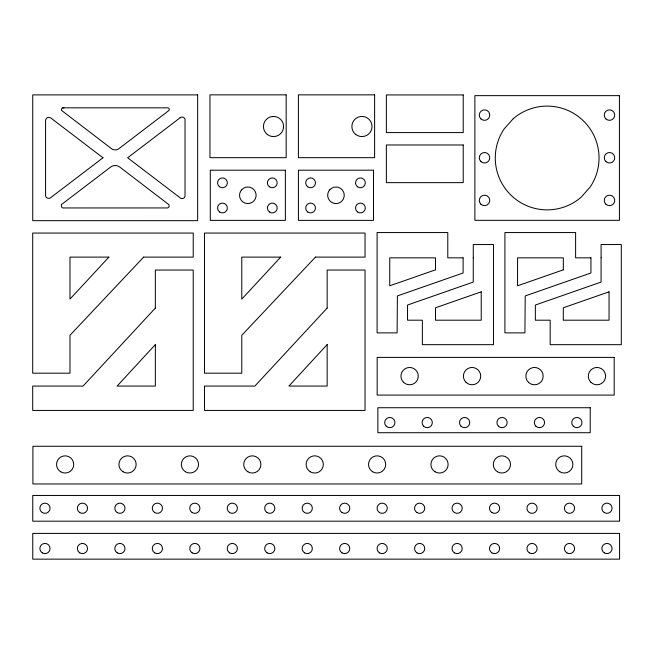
<?xml version="1.0" encoding="UTF-8"?>
<svg xmlns="http://www.w3.org/2000/svg" width="654" height="654" viewBox="0 0 654 654"><rect width="100%" height="100%" fill="white"/><g stroke="black" fill="none" stroke-linecap="round" stroke-linejoin="round"><path stroke-width="0.98" d="M62.702 107.836L167.718 107.836A1.586 1.586 0 0 1 168.683 110.681L118.121 149.251A6.957 6.957 0 0 1 112.275 149.251L61.631 110.493A1.913 1.913 0 0 1 62.498 107.935L63.953 107.836M463.122 257.848L463.106 272.988L397.395 295.935L397.109 332.878L377.096 332.878L377.096 232.562L447.786 232.562L447.786 257.848L463.122 257.848M473.267 257.848L473.251 282.087L407.532 305.034L407.532 320.198L422.361 320.198L422.361 344.674L493.476 344.674L493.476 244.539L473.267 244.539L473.267 257.848M590.938 257.848L590.93 272.988L525.211 295.935L524.925 332.878L504.921 332.878L504.921 232.562L575.61 232.562L575.61 257.848L590.938 257.848M601.091 257.848L601.067 282.087L535.356 305.034L535.356 320.198L550.186 320.198L550.186 344.674L621.3 344.674L621.3 244.539L601.091 244.539L601.091 257.848M61.558 204.473L61.402 204.8A2.657 2.657 0 0 0 62.735 207.956L167.776 207.939A2.453 2.453 0 0 0 168.887 204.661L119.772 167.048A7.546 7.546 0 0 0 110.624 167.048L61.558 204.473M241.596 189.823L240.394 191.622A8.289 8.289 0 0 0 254.063 200.753L255.264 198.955A8.289 8.289 0 0 0 241.596 189.823M329.722 189.823L328.521 191.622A8.289 8.289 0 0 0 342.189 200.753L343.391 198.955A8.289 8.289 0 0 0 329.722 189.823M513.243 118.709L504.234 128.822A51.895 51.895 0 0 0 581.071 197.263L590.08 187.15A51.895 51.895 0 0 0 513.243 118.709M155.35 344.584L117.107 386.073L155.35 386.073L155.35 344.584M327.155 344.584L288.913 386.073L327.155 386.073L327.155 344.584M108.899 257.112L69.978 299.082L69.978 257.112L108.899 257.112M155.35 308.083L83.066 386.073L32.7 386.073L32.7 410.426L193.224 410.426L193.224 270.045L155.35 270.045L155.35 308.083M280.705 257.112L241.784 299.082L241.784 257.112L280.705 257.112M327.155 308.083L254.872 386.073L204.506 386.073L204.506 410.426L365.038 410.426L365.038 270.045L327.155 270.045L327.155 308.083M143.643 257.112L69.978 335.289L69.978 373.189L32.7 373.189L32.7 233.061L193.224 233.061L193.224 257.112L143.643 257.112M315.449 257.112L241.784 335.289L241.784 373.189L204.506 373.189L204.506 233.061L365.038 233.061L365.038 257.112L315.449 257.112M102.98 157.786L50.276 197.982A3.139 3.139 0 0 1 45.576 195.66L45.576 120.589A3.262 3.262 0 0 1 50.816 117.998L102.98 157.786M180.177 117.728L127.653 157.786L180.406 198.023A2.91 2.91 0 0 0 185.033 196.241L185.033 119.167A3.139 3.139 0 0 0 180.177 117.728M435.49 269.832L389.743 285.806L389.743 257.848L435.49 257.848L435.49 269.832M481.23 291.815L435.49 307.789L435.49 320.198L481.23 320.198L481.23 291.815M563.307 269.832L517.567 285.806L517.567 257.848L563.307 257.848L563.307 269.832M609.054 291.815L563.307 307.789L563.307 320.198L609.054 320.198L609.054 291.815M286.174 94.855L209.967 94.855L209.967 157.679L286.174 157.679L286.174 94.855M374.611 94.855L298.404 94.855L298.404 157.679L374.611 157.679L374.611 94.855M197.655 94.895L32.741 94.895L32.741 220.676L197.655 220.676L197.655 94.895M463.212 94.936L386.359 94.936L386.359 132.59L463.212 132.59L463.212 94.936M619.428 95.639L474.878 95.639L474.878 220.324L619.428 220.324L619.428 95.639M463.212 144.984L386.359 144.984L386.359 182.638L463.212 182.638L463.212 144.984M285.365 170.195L210.286 170.195L210.286 220.382L285.365 220.382L285.365 170.195M373.499 170.195L298.42 170.195L298.42 220.382L373.499 220.382L373.499 170.195M614.188 357.403L377.17 357.403L377.17 395.081L614.188 395.081L614.188 357.403M590.219 407.728L377.865 407.728L377.865 432.719L590.219 432.719L590.219 407.728M581.717 446.273L32.913 446.273L32.913 483.96L581.717 483.96L581.717 446.273M619.575 495.446L32.757 495.446L32.757 521.189L619.575 521.189L619.575 495.446M619.575 533.402L32.757 533.402L32.757 559.145L619.575 559.145L619.575 533.402M42.306 552.883A5.109 5.109 0 0 0 50.072 548.641A5.109 5.109 0 0 0 42.518 544.038A5.109 5.109 0 0 0 42.306 552.883M79.772 552.883A5.109 5.109 0 0 0 87.546 548.641A5.109 5.109 0 0 0 79.992 544.038A5.109 5.109 0 0 0 79.772 552.883M117.246 552.883A5.109 5.109 0 0 0 125.012 548.641A5.109 5.109 0 0 0 117.458 544.038A5.109 5.109 0 0 0 117.246 552.883M154.712 552.883A5.109 5.109 0 0 0 162.478 548.641A5.109 5.109 0 0 0 154.924 544.038A5.109 5.109 0 0 0 154.712 552.883M192.178 552.883A5.109 5.109 0 0 0 199.944 548.641A5.109 5.109 0 0 0 192.39 544.038A5.109 5.109 0 0 0 192.178 552.883M229.644 552.883A5.109 5.109 0 0 0 237.41 548.641A5.109 5.109 0 0 0 229.856 544.038A5.109 5.109 0 0 0 229.644 552.883M267.11 552.883A5.109 5.109 0 0 0 274.876 548.641A5.109 5.109 0 0 0 267.322 544.038A5.109 5.109 0 0 0 267.11 552.883M304.576 552.883A5.109 5.109 0 0 0 312.342 548.641A5.109 5.109 0 0 0 304.789 544.038A5.109 5.109 0 0 0 304.576 552.883M342.042 552.883A5.109 5.109 0 0 0 349.808 548.641A5.109 5.109 0 0 0 342.263 544.038A5.109 5.109 0 0 0 342.042 552.883M379.516 552.883A5.109 5.109 0 0 0 387.282 548.641A5.109 5.109 0 0 0 379.729 544.038A5.109 5.109 0 0 0 379.516 552.883M416.982 552.883A5.109 5.109 0 0 0 424.748 548.641A5.109 5.109 0 0 0 417.195 544.038A5.109 5.109 0 0 0 416.982 552.883M454.448 552.883A5.109 5.109 0 0 0 462.214 548.641A5.109 5.109 0 0 0 454.661 544.038A5.109 5.109 0 0 0 454.448 552.883M491.914 552.883A5.109 5.109 0 0 0 499.681 548.641A5.109 5.109 0 0 0 492.127 544.038A5.109 5.109 0 0 0 491.914 552.883M529.38 552.883A5.109 5.109 0 0 0 537.147 548.641A5.109 5.109 0 0 0 529.593 544.038A5.109 5.109 0 0 0 529.38 552.883M566.846 552.883A5.109 5.109 0 0 0 574.613 548.641A5.109 5.109 0 0 0 567.059 544.038A5.109 5.109 0 0 0 566.846 552.883M604.312 552.883A5.109 5.109 0 0 0 612.079 548.641A5.109 5.109 0 0 0 604.525 544.038A5.109 5.109 0 0 0 604.312 552.883M559.849 471.787A8.592 8.592 0 0 0 572.896 464.626A8.592 8.592 0 0 0 560.176 456.901A8.592 8.592 0 0 0 559.849 471.787M386.203 426.204A5.118 5.118 0 0 0 394.763 423.866A5.118 5.118 0 0 0 388.46 417.628A5.118 5.118 0 0 0 386.203 426.204M423.62 426.204A5.118 5.118 0 0 0 432.171 423.866A5.118 5.118 0 0 0 425.868 417.628A5.118 5.118 0 0 0 423.62 426.204M461.029 426.204A5.118 5.118 0 0 0 469.588 423.866A5.118 5.118 0 0 0 463.277 417.628A5.118 5.118 0 0 0 461.029 426.204M498.438 426.204A5.118 5.118 0 0 0 506.997 423.866A5.118 5.118 0 0 0 500.686 417.628A5.118 5.118 0 0 0 498.438 426.204M535.847 426.204A5.118 5.118 0 0 0 544.406 423.866A5.118 5.118 0 0 0 538.103 417.628A5.118 5.118 0 0 0 535.847 426.204M573.264 426.204A5.118 5.118 0 0 0 581.815 423.866A5.118 5.118 0 0 0 575.512 417.628A5.118 5.118 0 0 0 573.264 426.204M403.551 382.304A8.649 8.649 0 0 0 417.98 378.265A8.649 8.649 0 0 0 407.27 367.793A8.649 8.649 0 0 0 403.551 382.304M466.008 382.304A8.649 8.649 0 0 0 480.437 378.265A8.649 8.649 0 0 0 469.727 367.793A8.649 8.649 0 0 0 466.008 382.304M528.465 382.304A8.649 8.649 0 0 0 542.894 378.265A8.649 8.649 0 0 0 532.176 367.793A8.649 8.649 0 0 0 528.465 382.304M590.922 382.304A8.649 8.649 0 0 0 605.351 378.265A8.649 8.649 0 0 0 594.633 367.793A8.649 8.649 0 0 0 590.922 382.304M480.935 118.914A5.24 5.24 0 0 0 489.633 116.306A5.24 5.24 0 0 0 483.028 110.076A5.24 5.24 0 0 0 480.935 118.914M480.935 161.563A5.24 5.24 0 0 0 489.633 158.963A5.24 5.24 0 0 0 483.028 152.734A5.24 5.24 0 0 0 480.935 161.563M480.935 204.22A5.24 5.24 0 0 0 489.633 201.612A5.24 5.24 0 0 0 483.028 195.391A5.24 5.24 0 0 0 480.935 204.22M605.898 118.914A5.24 5.24 0 0 0 614.596 116.306A5.24 5.24 0 0 0 607.991 110.076A5.24 5.24 0 0 0 605.898 118.914M605.898 161.563A5.24 5.24 0 0 0 614.596 158.963A5.24 5.24 0 0 0 607.991 152.734A5.24 5.24 0 0 0 605.898 161.563M605.898 204.22A5.24 5.24 0 0 0 614.596 201.612A5.24 5.24 0 0 0 607.991 195.391A5.24 5.24 0 0 0 605.898 204.22M267.265 134.422A10.08 10.08 0 0 0 283.484 127.955A10.08 10.08 0 0 0 269.775 117.148A10.08 10.08 0 0 0 267.265 134.422M355.711 134.422A10.08 10.08 0 0 0 371.922 127.955A10.08 10.08 0 0 0 358.212 117.148A10.08 10.08 0 0 0 355.711 134.422M269.415 186.807A4.905 4.905 0 0 0 277.165 183.333A4.905 4.905 0 0 0 270.282 178.362A4.905 4.905 0 0 0 269.415 186.807M269.415 211.97A4.905 4.905 0 0 0 277.165 208.503A4.905 4.905 0 0 0 270.282 203.525A4.905 4.905 0 0 0 269.415 211.97M219.581 186.807A4.905 4.905 0 0 0 227.33 183.333A4.905 4.905 0 0 0 220.447 178.362A4.905 4.905 0 0 0 219.581 186.807M219.581 211.97A4.905 4.905 0 0 0 227.33 208.503A4.905 4.905 0 0 0 220.447 203.525A4.905 4.905 0 0 0 219.581 211.97M307.707 186.807A4.905 4.905 0 0 0 315.457 183.333A4.905 4.905 0 0 0 308.574 178.362A4.905 4.905 0 0 0 307.707 186.807M307.707 211.97A4.905 4.905 0 0 0 315.457 208.503A4.905 4.905 0 0 0 308.574 203.525A4.905 4.905 0 0 0 307.707 211.97M357.55 186.807A4.905 4.905 0 0 0 365.292 183.333A4.905 4.905 0 0 0 358.417 178.362A4.905 4.905 0 0 0 357.55 186.807M357.55 211.97A4.905 4.905 0 0 0 365.292 208.503A4.905 4.905 0 0 0 358.417 203.525A4.905 4.905 0 0 0 357.55 211.97M60.691 471.787A8.592 8.592 0 0 0 73.739 464.626A8.592 8.592 0 0 0 61.018 456.901A8.592 8.592 0 0 0 60.691 471.787M123.083 471.787A8.592 8.592 0 0 0 136.138 464.626A8.592 8.592 0 0 0 123.41 456.901A8.592 8.592 0 0 0 123.083 471.787M185.483 471.787A8.592 8.592 0 0 0 198.53 464.626A8.592 8.592 0 0 0 185.81 456.901A8.592 8.592 0 0 0 185.483 471.787M247.874 471.787A8.592 8.592 0 0 0 260.921 464.626A8.592 8.592 0 0 0 248.201 456.901A8.592 8.592 0 0 0 247.874 471.787M310.266 471.787A8.592 8.592 0 0 0 323.321 464.626A8.592 8.592 0 0 0 310.593 456.901A8.592 8.592 0 0 0 310.266 471.787M372.666 471.787A8.592 8.592 0 0 0 385.713 464.626A8.592 8.592 0 0 0 372.993 456.901A8.592 8.592 0 0 0 372.666 471.787M435.057 471.787A8.592 8.592 0 0 0 448.113 464.626A8.592 8.592 0 0 0 435.384 456.901A8.592 8.592 0 0 0 435.057 471.787M497.457 471.787A8.592 8.592 0 0 0 510.504 464.626A8.592 8.592 0 0 0 497.784 456.901A8.592 8.592 0 0 0 497.457 471.787M342.042 512.597A5.109 5.109 0 0 0 349.808 508.362A5.109 5.109 0 0 0 342.263 503.752A5.109 5.109 0 0 0 342.042 512.597M379.516 512.597A5.109 5.109 0 0 0 387.282 508.362A5.109 5.109 0 0 0 379.729 503.752A5.109 5.109 0 0 0 379.516 512.597M416.982 512.597A5.109 5.109 0 0 0 424.748 508.362A5.109 5.109 0 0 0 417.195 503.752A5.109 5.109 0 0 0 416.982 512.597M454.448 512.597A5.109 5.109 0 0 0 462.214 508.362A5.109 5.109 0 0 0 454.661 503.752A5.109 5.109 0 0 0 454.448 512.597M491.914 512.597A5.109 5.109 0 0 0 499.681 508.362A5.109 5.109 0 0 0 492.127 503.752A5.109 5.109 0 0 0 491.914 512.597M566.846 512.597A5.109 5.109 0 0 0 574.613 508.362A5.109 5.109 0 0 0 567.059 503.752A5.109 5.109 0 0 0 566.846 512.597M529.38 512.597A5.109 5.109 0 0 0 537.147 508.362A5.109 5.109 0 0 0 529.593 503.752A5.109 5.109 0 0 0 529.38 512.597M604.312 512.597A5.109 5.109 0 0 0 612.079 508.362A5.109 5.109 0 0 0 604.525 503.752A5.109 5.109 0 0 0 604.312 512.597M267.11 512.597A5.109 5.109 0 0 0 274.876 508.362A5.109 5.109 0 0 0 267.322 503.752A5.109 5.109 0 0 0 267.11 512.597M229.644 512.597A5.109 5.109 0 0 0 237.41 508.362A5.109 5.109 0 0 0 229.856 503.752A5.109 5.109 0 0 0 229.644 512.597M192.178 512.597A5.109 5.109 0 0 0 199.944 508.362A5.109 5.109 0 0 0 192.39 503.752A5.109 5.109 0 0 0 192.178 512.597M304.576 512.597A5.109 5.109 0 0 0 312.342 508.362A5.109 5.109 0 0 0 304.789 503.752A5.109 5.109 0 0 0 304.576 512.597M42.306 512.597A5.109 5.109 0 0 0 50.072 508.362A5.109 5.109 0 0 0 42.518 503.752A5.109 5.109 0 0 0 42.306 512.597M79.772 512.597A5.109 5.109 0 0 0 87.546 508.362A5.109 5.109 0 0 0 79.992 503.752A5.109 5.109 0 0 0 79.772 512.597M117.246 512.597A5.109 5.109 0 0 0 125.012 508.362A5.109 5.109 0 0 0 117.458 503.752A5.109 5.109 0 0 0 117.246 512.597M154.712 512.597A5.109 5.109 0 0 0 162.478 508.362A5.109 5.109 0 0 0 154.924 503.752A5.109 5.109 0 0 0 154.712 512.597"/></g></svg>
